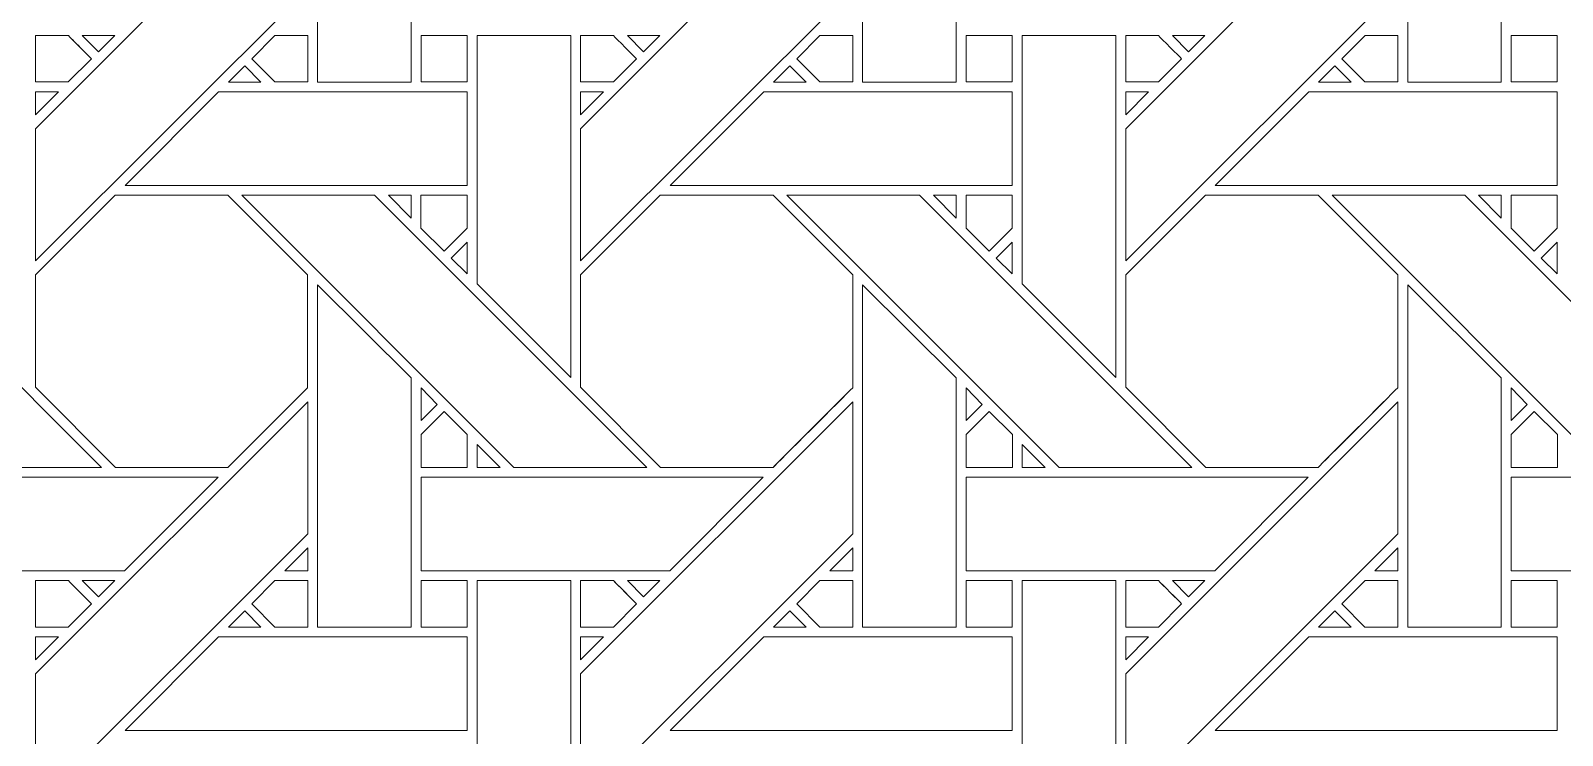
# Model space of a CAD drawing. Header units: inches. Extents: x 4.4 to 20.4, y 1.1 to 17.1.
# Drawn here: x 9.766 to 12.432, y 11.712 to 12.939 of the extents above; entities that cross this region are included whole.
import ezdxf

# ---------------------------------------------------------------- set-up
doc = ezdxf.new("R2010")
doc.units = ezdxf.units.IN
doc.header["$MEASUREMENT"] = 0
doc.layers.add('Design', color=7, linetype='Continuous', lineweight=0)

msp = doc.modelspace()

# ---------------------------------------------------------------- linework, layer by layer
at = {"layer": 'Design'}
for points, knots in [([(12.3829, 17.0948), (7.9646, 17.0948), (4.3829, 13.513), (4.3829, 9.0948), (4.3829, 4.6765), (7.9646, 1.0948), (12.3829, 1.0948), (16.8011, 1.0948), (20.3829, 4.6765), (20.3829, 9.0948), (20.3829, 13.513), (16.8011, 17.0948), (12.3829, 17.0948)], [0, 0, 0, 0, 1, 1, 1, 2, 2, 2, 3, 3, 3, 4, 4, 4, 4]), ([(12.3829, 16.2388), (8.4373, 16.2388), (5.2388, 13.0403), (5.2388, 9.0948), (5.2388, 5.1492), (8.4373, 1.9507), (12.3829, 1.9507), (16.3284, 1.9507), (19.5269, 5.1492), (19.5269, 9.0948), (19.5269, 13.0403), (16.3284, 16.2388), (12.3829, 16.2388)], [0, 0, 0, 0, 1, 1, 1, 2, 2, 2, 3, 3, 3, 4, 4, 4, 4]), ([(10.265, 12.8493), (10.265, 12.8493), (10.265, 13.4452), (10.265, 13.4452), (10.265, 13.4452), (10.4278, 13.283), (10.4278, 13.283), (10.4278, 13.283), (10.4278, 12.8493), (10.4278, 12.8493), (10.4278, 12.8493), (10.265, 12.8493), (10.265, 12.8493)], [0, 0, 0, 0, 1, 1, 1, 2, 2, 2, 3, 3, 3, 4, 4, 4, 4]), ([(11.2137, 12.8493), (11.2137, 12.8493), (11.2137, 13.4452), (11.2137, 13.4452), (11.2137, 13.4452), (11.3765, 13.283), (11.3765, 13.283), (11.3765, 13.283), (11.3765, 12.8493), (11.3765, 12.8493), (11.3765, 12.8493), (11.2137, 12.8493), (11.2137, 12.8493)], [0, 0, 0, 0, 1, 1, 1, 2, 2, 2, 3, 3, 3, 4, 4, 4, 4]), ([(12.1625, 12.8493), (12.1625, 12.8493), (12.1625, 13.4452), (12.1625, 13.4452), (12.1625, 13.4452), (12.3252, 13.283), (12.3252, 13.283), (12.3252, 13.283), (12.3252, 12.8493), (12.3252, 12.8493), (12.3252, 12.8493), (12.1625, 12.8493), (12.1625, 12.8493)], [0, 0, 0, 0, 1, 1, 1, 2, 2, 2, 3, 3, 3, 4, 4, 4, 4]), ([(10.2479, 13.0116), (10.2479, 13.0116), (9.7742, 12.5379), (9.7742, 12.5379), (9.7742, 12.5379), (9.7742, 12.768), (9.7742, 12.768), (9.7742, 12.768), (10.2479, 13.2416), (10.2479, 13.2416), (10.2479, 13.2416), (10.2479, 13.0116), (10.2479, 13.0116)], [0, 0, 0, 0, 1, 1, 1, 2, 2, 2, 3, 3, 3, 4, 4, 4, 4]), ([(11.1966, 13.0116), (11.1966, 13.0116), (10.7229, 12.5379), (10.7229, 12.5379), (10.7229, 12.5379), (10.7229, 12.768), (10.7229, 12.768), (10.7229, 12.768), (11.1966, 13.2416), (11.1966, 13.2416), (11.1966, 13.2416), (11.1966, 13.0116), (11.1966, 13.0116)], [0, 0, 0, 0, 1, 1, 1, 2, 2, 2, 3, 3, 3, 4, 4, 4, 4]), ([(12.1453, 13.0116), (12.1453, 13.0116), (11.6717, 12.5379), (11.6717, 12.5379), (11.6717, 12.5379), (11.6717, 12.768), (11.6717, 12.768), (11.6717, 12.768), (12.1453, 13.2416), (12.1453, 13.2416), (12.1453, 13.2416), (12.1453, 13.0116), (12.1453, 13.0116)], [0, 0, 0, 0, 1, 1, 1, 2, 2, 2, 3, 3, 3, 4, 4, 4, 4]), ([(9.8313, 12.9301), (9.8364, 12.925), (9.8672, 12.8942), (9.8716, 12.8898), (9.8716, 12.8898), (9.8312, 12.8494), (9.8312, 12.8494), (9.8312, 12.8494), (9.7742, 12.8494), (9.7742, 12.8494), (9.7742, 12.8494), (9.7742, 12.9301), (9.7742, 12.9301), (9.7742, 12.9301), (9.8313, 12.9301), (9.8313, 12.9301)], [0, 0, 0, 0, 1, 1, 1, 2, 2, 2, 3, 3, 3, 4, 4, 4, 5, 5, 5, 5]), ([(9.8557, 12.9056), (9.8557, 12.9056), (9.8716, 12.8898), (9.8716, 12.8898), (9.8716, 12.8898), (9.8312, 12.8494), (9.8312, 12.8494), (9.8312, 12.8494), (9.7742, 12.8494), (9.7742, 12.8494), (9.7742, 12.8494), (9.7742, 12.9301), (9.7742, 12.9301), (9.7742, 12.9301), (9.8313, 12.9301), (9.8313, 12.9301), (9.8366, 12.9248), (9.8465, 12.9149), (9.8557, 12.9056)], [0, 0, 0, 0, 1, 1, 1, 2, 2, 2, 3, 3, 3, 4, 4, 4, 5, 5, 5, 6, 6, 6, 6]), ([(9.8556, 12.9301), (9.8556, 12.9301), (9.9121, 12.9301), (9.9121, 12.9301), (9.9121, 12.9301), (9.8838, 12.9019), (9.8838, 12.9019), (9.8838, 12.9019), (9.8556, 12.9301), (9.8556, 12.9301)], [0, 0, 0, 0, 1, 1, 1, 2, 2, 2, 3, 3, 3, 3]), ([(10.2479, 12.9302), (10.2479, 12.9302), (10.2479, 12.8494), (10.2479, 12.8494), (10.2479, 12.8494), (10.1908, 12.8494), (10.1908, 12.8494), (10.1908, 12.8494), (10.1504, 12.8897), (10.1504, 12.8897), (10.1504, 12.8897), (10.1908, 12.9302), (10.1908, 12.9302), (10.1908, 12.9302), (10.2479, 12.9302), (10.2479, 12.9302)], [0, 0, 0, 0, 1, 1, 1, 2, 2, 2, 3, 3, 3, 4, 4, 4, 5, 5, 5, 5]), ([(10.2479, 12.9302), (10.2479, 12.9302), (10.2479, 12.8494), (10.2479, 12.8494), (10.2479, 12.8494), (10.1908, 12.8494), (10.1908, 12.8494), (10.1908, 12.8494), (10.1504, 12.8897), (10.1504, 12.8897), (10.1504, 12.8897), (10.1908, 12.9302), (10.1908, 12.9302), (10.1908, 12.9302), (10.2479, 12.9302), (10.2479, 12.9302)], [0, 0, 0, 0, 1, 1, 1, 2, 2, 2, 3, 3, 3, 4, 4, 4, 5, 5, 5, 5]), ([(10.4451, 12.8494), (10.4451, 12.8494), (10.4451, 12.9301), (10.4451, 12.9301), (10.4451, 12.9301), (10.5253, 12.9301), (10.5253, 12.9301), (10.5253, 12.9301), (10.5253, 12.8494), (10.5253, 12.8494), (10.5253, 12.8494), (10.4451, 12.8494), (10.4451, 12.8494)], [0, 0, 0, 0, 1, 1, 1, 2, 2, 2, 3, 3, 3, 4, 4, 4, 4]), ([(10.5253, 12.9301), (10.5253, 12.9301), (10.5253, 12.8494), (10.5253, 12.8494), (10.5253, 12.8494), (10.4451, 12.8494), (10.4451, 12.8494), (10.4451, 12.8494), (10.4451, 12.9301), (10.4451, 12.9301), (10.4451, 12.9301), (10.5253, 12.9301), (10.5253, 12.9301)], [0, 0, 0, 0, 1, 1, 1, 2, 2, 2, 3, 3, 3, 4, 4, 4, 4]), ([(10.5429, 12.4979), (10.5429, 12.4979), (10.5429, 12.9301), (10.5429, 12.9301), (10.5429, 12.9301), (10.7058, 12.9301), (10.7058, 12.9301), (10.7058, 12.9301), (10.7058, 12.335), (10.7058, 12.335), (10.7058, 12.335), (10.5429, 12.4979), (10.5429, 12.4979)], [0, 0, 0, 0, 1, 1, 1, 2, 2, 2, 3, 3, 3, 4, 4, 4, 4]), ([(10.78, 12.9301), (10.7851, 12.925), (10.8159, 12.8942), (10.8203, 12.8898), (10.8203, 12.8898), (10.7799, 12.8494), (10.7799, 12.8494), (10.7799, 12.8494), (10.7229, 12.8494), (10.7229, 12.8494), (10.7229, 12.8494), (10.7229, 12.9301), (10.7229, 12.9301), (10.7229, 12.9301), (10.78, 12.9301), (10.78, 12.9301)], [0, 0, 0, 0, 1, 1, 1, 2, 2, 2, 3, 3, 3, 4, 4, 4, 5, 5, 5, 5]), ([(10.8203, 12.8898), (10.8203, 12.8898), (10.7799, 12.8494), (10.7799, 12.8494), (10.7799, 12.8494), (10.7229, 12.8494), (10.7229, 12.8494), (10.7229, 12.8494), (10.7229, 12.9301), (10.7229, 12.9301), (10.7229, 12.9301), (10.78, 12.9301), (10.78, 12.9301), (10.7852, 12.9249), (10.816, 12.8941), (10.8203, 12.8898)], [0, 0, 0, 0, 1, 1, 1, 2, 2, 2, 3, 3, 3, 4, 4, 4, 5, 5, 5, 5]), ([(10.8044, 12.9301), (10.8044, 12.9301), (10.8608, 12.9301), (10.8608, 12.9301), (10.8608, 12.9301), (10.8326, 12.9019), (10.8326, 12.9019), (10.8326, 12.9019), (10.8044, 12.9301), (10.8044, 12.9301)], [0, 0, 0, 0, 1, 1, 1, 2, 2, 2, 3, 3, 3, 3]), ([(11.1395, 12.8494), (11.1395, 12.8494), (11.0991, 12.8897), (11.0991, 12.8897), (11.0991, 12.8897), (11.1396, 12.9302), (11.1396, 12.9302), (11.1396, 12.9302), (11.1966, 12.9302), (11.1966, 12.9302), (11.1966, 12.9302), (11.1966, 12.8494), (11.1966, 12.8494), (11.1966, 12.8494), (11.1395, 12.8494), (11.1395, 12.8494)], [0, 0, 0, 0, 1, 1, 1, 2, 2, 2, 3, 3, 3, 4, 4, 4, 5, 5, 5, 5]), ([(11.0991, 12.8897), (11.0991, 12.8897), (11.1396, 12.9302), (11.1396, 12.9302), (11.1396, 12.9302), (11.1966, 12.9302), (11.1966, 12.9302), (11.1966, 12.9302), (11.1966, 12.8494), (11.1966, 12.8494), (11.1966, 12.8494), (11.1395, 12.8494), (11.1395, 12.8494), (11.1395, 12.8494), (11.0991, 12.8897), (11.0991, 12.8897)], [0, 0, 0, 0, 1, 1, 1, 2, 2, 2, 3, 3, 3, 4, 4, 4, 5, 5, 5, 5]), ([(11.474, 12.8494), (11.474, 12.8494), (11.3938, 12.8494), (11.3938, 12.8494), (11.3938, 12.8494), (11.3938, 12.9301), (11.3938, 12.9301), (11.3938, 12.9301), (11.474, 12.9301), (11.474, 12.9301), (11.474, 12.9301), (11.474, 12.8494), (11.474, 12.8494)], [0, 0, 0, 0, 1, 1, 1, 2, 2, 2, 3, 3, 3, 4, 4, 4, 4]), ([(11.474, 12.9301), (11.474, 12.9301), (11.474, 12.8494), (11.474, 12.8494), (11.474, 12.8494), (11.3938, 12.8494), (11.3938, 12.8494), (11.3938, 12.8494), (11.3938, 12.9301), (11.3938, 12.9301), (11.3938, 12.9301), (11.474, 12.9301), (11.474, 12.9301)], [0, 0, 0, 0, 1, 1, 1, 2, 2, 2, 3, 3, 3, 4, 4, 4, 4]), ([(11.4916, 12.4979), (11.4916, 12.4979), (11.4916, 12.9301), (11.4916, 12.9301), (11.4916, 12.9301), (11.6545, 12.9301), (11.6545, 12.9301), (11.6545, 12.9301), (11.6545, 12.335), (11.6545, 12.335), (11.6545, 12.335), (11.4916, 12.4979), (11.4916, 12.4979)], [0, 0, 0, 0, 1, 1, 1, 2, 2, 2, 3, 3, 3, 4, 4, 4, 4]), ([(11.6717, 12.8494), (11.6717, 12.8494), (11.6717, 12.9301), (11.6717, 12.9301), (11.6717, 12.9301), (11.7287, 12.9301), (11.7287, 12.9301), (11.7339, 12.925), (11.7646, 12.8942), (11.7691, 12.8898), (11.7691, 12.8898), (11.7286, 12.8494), (11.7286, 12.8494), (11.7286, 12.8494), (11.6717, 12.8494), (11.6717, 12.8494)], [0, 0, 0, 0, 1, 1, 1, 2, 2, 2, 3, 3, 3, 4, 4, 4, 5, 5, 5, 5]), ([(11.6717, 12.8494), (11.6717, 12.8494), (11.6717, 12.9301), (11.6717, 12.9301), (11.6717, 12.9301), (11.7287, 12.9301), (11.7287, 12.9301), (11.7339, 12.9249), (11.7647, 12.8941), (11.7691, 12.8898), (11.7691, 12.8898), (11.7286, 12.8494), (11.7286, 12.8494), (11.7286, 12.8494), (11.6717, 12.8494), (11.6717, 12.8494)], [0, 0, 0, 0, 1, 1, 1, 2, 2, 2, 3, 3, 3, 4, 4, 4, 5, 5, 5, 5]), ([(11.7531, 12.9301), (11.7531, 12.9301), (11.8096, 12.9301), (11.8096, 12.9301), (11.8096, 12.9301), (11.7813, 12.9019), (11.7813, 12.9019), (11.7813, 12.9019), (11.7531, 12.9301), (11.7531, 12.9301)], [0, 0, 0, 0, 1, 1, 1, 2, 2, 2, 3, 3, 3, 3]), ([(12.0882, 12.8494), (12.0882, 12.8494), (12.0479, 12.8897), (12.0479, 12.8897), (12.0479, 12.8897), (12.0883, 12.9302), (12.0883, 12.9302), (12.0883, 12.9302), (12.1453, 12.9302), (12.1453, 12.9302), (12.1453, 12.9302), (12.1453, 12.8494), (12.1453, 12.8494), (12.1453, 12.8494), (12.0882, 12.8494), (12.0882, 12.8494)], [0, 0, 0, 0, 1, 1, 1, 2, 2, 2, 3, 3, 3, 4, 4, 4, 5, 5, 5, 5]), ([(12.1453, 12.9302), (12.1453, 12.9302), (12.1453, 12.8494), (12.1453, 12.8494), (12.1453, 12.8494), (12.0882, 12.8494), (12.0882, 12.8494), (12.0882, 12.8494), (12.0479, 12.8897), (12.0479, 12.8897), (12.0479, 12.8897), (12.0883, 12.9302), (12.0883, 12.9302), (12.0883, 12.9302), (12.1453, 12.9302), (12.1453, 12.9302)], [0, 0, 0, 0, 1, 1, 1, 2, 2, 2, 3, 3, 3, 4, 4, 4, 5, 5, 5, 5]), ([(12.3425, 12.9301), (12.3425, 12.9301), (12.4228, 12.9301), (12.4228, 12.9301), (12.4228, 12.9301), (12.4228, 12.8494), (12.4228, 12.8494), (12.4228, 12.8494), (12.3425, 12.8494), (12.3425, 12.8494), (12.3425, 12.8494), (12.3425, 12.9301), (12.3425, 12.9301)], [0, 0, 0, 0, 1, 1, 1, 2, 2, 2, 3, 3, 3, 4, 4, 4, 4]), ([(12.4228, 12.9301), (12.4228, 12.9301), (12.4228, 12.8494), (12.4228, 12.8494), (12.4228, 12.8494), (12.3425, 12.8494), (12.3425, 12.8494), (12.3425, 12.8494), (12.3425, 12.9301), (12.3425, 12.9301), (12.3425, 12.9301), (12.4228, 12.9301), (12.4228, 12.9301)], [0, 0, 0, 0, 1, 1, 1, 2, 2, 2, 3, 3, 3, 4, 4, 4, 4]), ([(10.1666, 12.8493), (10.1666, 12.8493), (10.11, 12.8493), (10.11, 12.8493), (10.11, 12.8493), (10.1383, 12.8776), (10.1383, 12.8776), (10.1383, 12.8776), (10.1666, 12.8493), (10.1666, 12.8493)], [0, 0, 0, 0, 1, 1, 1, 2, 2, 2, 3, 3, 3, 3]), ([(11.1153, 12.8493), (11.1153, 12.8493), (11.0588, 12.8493), (11.0588, 12.8493), (11.0588, 12.8493), (11.087, 12.8776), (11.087, 12.8776), (11.087, 12.8776), (11.1153, 12.8493), (11.1153, 12.8493)], [0, 0, 0, 0, 1, 1, 1, 2, 2, 2, 3, 3, 3, 3]), ([(12.064, 12.8493), (12.064, 12.8493), (12.0075, 12.8493), (12.0075, 12.8493), (12.0075, 12.8493), (12.0358, 12.8776), (12.0358, 12.8776), (12.0358, 12.8776), (12.064, 12.8493), (12.064, 12.8493)], [0, 0, 0, 0, 1, 1, 1, 2, 2, 2, 3, 3, 3, 3]), ([(9.8141, 12.8322), (9.8141, 12.8322), (9.7742, 12.7924), (9.7742, 12.7924), (9.7742, 12.7924), (9.7742, 12.8322), (9.7742, 12.8322), (9.7742, 12.8322), (9.8141, 12.8322), (9.8141, 12.8322)], [0, 0, 0, 0, 1, 1, 1, 2, 2, 2, 3, 3, 3, 3]), ([(10.5253, 12.8322), (10.5253, 12.8322), (10.5253, 12.6694), (10.5253, 12.6694), (10.5253, 12.6694), (9.9301, 12.6694), (9.9301, 12.6694), (9.9301, 12.6694), (10.0929, 12.8322), (10.0929, 12.8322), (10.0929, 12.8322), (10.5253, 12.8322), (10.5253, 12.8322)], [0, 0, 0, 0, 1, 1, 1, 2, 2, 2, 3, 3, 3, 4, 4, 4, 4]), ([(10.7628, 12.8322), (10.7628, 12.8322), (10.7229, 12.7924), (10.7229, 12.7924), (10.7229, 12.7924), (10.7229, 12.8322), (10.7229, 12.8322), (10.7229, 12.8322), (10.7628, 12.8322), (10.7628, 12.8322)], [0, 0, 0, 0, 1, 1, 1, 2, 2, 2, 3, 3, 3, 3]), ([(11.4741, 12.8322), (11.4741, 12.8322), (11.4741, 12.6694), (11.4741, 12.6694), (11.4741, 12.6694), (10.8788, 12.6694), (10.8788, 12.6694), (10.8788, 12.6694), (11.0416, 12.8322), (11.0416, 12.8322), (11.0416, 12.8322), (11.4741, 12.8322), (11.4741, 12.8322)], [0, 0, 0, 0, 1, 1, 1, 2, 2, 2, 3, 3, 3, 4, 4, 4, 4]), ([(11.7115, 12.8322), (11.7115, 12.8322), (11.6717, 12.7924), (11.6717, 12.7924), (11.6717, 12.7924), (11.6717, 12.8322), (11.6717, 12.8322), (11.6717, 12.8322), (11.7115, 12.8322), (11.7115, 12.8322)], [0, 0, 0, 0, 1, 1, 1, 2, 2, 2, 3, 3, 3, 3]), ([(12.4228, 12.8322), (12.4228, 12.8322), (12.4228, 12.6694), (12.4228, 12.6694), (12.4228, 12.6694), (11.8275, 12.6694), (11.8275, 12.6694), (11.8275, 12.6694), (11.9904, 12.8322), (11.9904, 12.8322), (11.9904, 12.8322), (12.4228, 12.8322), (12.4228, 12.8322)], [0, 0, 0, 0, 1, 1, 1, 2, 2, 2, 3, 3, 3, 4, 4, 4, 4]), ([(9.8892, 12.1786), (9.8892, 12.1786), (9.6582, 12.1786), (9.6582, 12.1786), (9.6582, 12.1786), (9.1846, 12.6522), (9.1846, 12.6522), (9.1846, 12.6522), (9.4156, 12.6522), (9.4156, 12.6522), (9.4156, 12.6522), (9.8892, 12.1786), (9.8892, 12.1786)], [0, 0, 0, 0, 1, 1, 1, 2, 2, 2, 3, 3, 3, 4, 4, 4, 4]), ([(9.9129, 12.6523), (9.9129, 12.6523), (10.1091, 12.6523), (10.1091, 12.6523), (10.1091, 12.6523), (10.2478, 12.5135), (10.2478, 12.5135), (10.2478, 12.5135), (10.2478, 12.3173), (10.2478, 12.3173), (10.23, 12.2994), (10.1181, 12.1876), (10.1091, 12.1786), (10.1091, 12.1786), (9.9134, 12.1786), (9.9134, 12.1786), (9.9134, 12.1786), (9.7742, 12.3179), (9.7742, 12.3179), (9.7742, 12.3179), (9.7742, 12.5135), (9.7742, 12.5135), (9.7742, 12.5135), (9.9129, 12.6523), (9.9129, 12.6523)], [0, 0, 0, 0, 1, 1, 1, 2, 2, 2, 3, 3, 3, 4, 4, 4, 5, 5, 5, 6, 6, 6, 7, 7, 7, 8, 8, 8, 8]), ([(10.1091, 12.6523), (10.1091, 12.6523), (10.2478, 12.5135), (10.2478, 12.5135), (10.2478, 12.5135), (10.2478, 12.3173), (10.2478, 12.3173), (10.2301, 12.2995), (10.1182, 12.1877), (10.1091, 12.1786), (10.1091, 12.1786), (9.9134, 12.1786), (9.9134, 12.1786), (9.9134, 12.1786), (9.7742, 12.3179), (9.7742, 12.3179), (9.7742, 12.3179), (9.7742, 12.5135), (9.7742, 12.5135), (9.7742, 12.5135), (9.9129, 12.6523), (9.9129, 12.6523), (9.9129, 12.6523), (10.1091, 12.6523), (10.1091, 12.6523)], [0, 0, 0, 0, 1, 1, 1, 2, 2, 2, 3, 3, 3, 4, 4, 4, 5, 5, 5, 6, 6, 6, 7, 7, 7, 8, 8, 8, 8]), ([(10.838, 12.1786), (10.838, 12.1786), (10.6069, 12.1786), (10.6069, 12.1786), (10.6069, 12.1786), (10.1334, 12.6522), (10.1334, 12.6522), (10.1334, 12.6522), (10.3643, 12.6522), (10.3643, 12.6522), (10.3643, 12.6522), (10.838, 12.1786), (10.838, 12.1786)], [0, 0, 0, 0, 1, 1, 1, 2, 2, 2, 3, 3, 3, 4, 4, 4, 4]), ([(10.3884, 12.6522), (10.3884, 12.6522), (10.4279, 12.6522), (10.4279, 12.6522), (10.4279, 12.6522), (10.4279, 12.6124), (10.4279, 12.6124), (10.4279, 12.6124), (10.3884, 12.6522), (10.3884, 12.6522)], [0, 0, 0, 0, 1, 1, 1, 2, 2, 2, 3, 3, 3, 3]), ([(10.5253, 12.6523), (10.5253, 12.6523), (10.5253, 12.5947), (10.5253, 12.5947), (10.5253, 12.5947), (10.4854, 12.5547), (10.4854, 12.5547), (10.4854, 12.5547), (10.445, 12.5951), (10.445, 12.5951), (10.445, 12.5951), (10.445, 12.6523), (10.445, 12.6523), (10.445, 12.6523), (10.5253, 12.6523), (10.5253, 12.6523)], [0, 0, 0, 0, 1, 1, 1, 2, 2, 2, 3, 3, 3, 4, 4, 4, 5, 5, 5, 5]), ([(10.5253, 12.5947), (10.5253, 12.5947), (10.4854, 12.5547), (10.4854, 12.5547), (10.4854, 12.5547), (10.445, 12.5951), (10.445, 12.5951), (10.445, 12.5951), (10.445, 12.6523), (10.445, 12.6523), (10.445, 12.6523), (10.5253, 12.6523), (10.5253, 12.6523), (10.5253, 12.6523), (10.5253, 12.5947), (10.5253, 12.5947)], [0, 0, 0, 0, 1, 1, 1, 2, 2, 2, 3, 3, 3, 4, 4, 4, 5, 5, 5, 5]), ([(10.8616, 12.6523), (10.8616, 12.6523), (11.0578, 12.6523), (11.0578, 12.6523), (11.0578, 12.6523), (11.1966, 12.5135), (11.1966, 12.5135), (11.1966, 12.5135), (11.1966, 12.3173), (11.1966, 12.3173), (11.1788, 12.2994), (11.0669, 12.1876), (11.0579, 12.1786), (11.0579, 12.1786), (10.8622, 12.1786), (10.8622, 12.1786), (10.8622, 12.1786), (10.7229, 12.3179), (10.7229, 12.3179), (10.7229, 12.3179), (10.7229, 12.5135), (10.7229, 12.5135), (10.7229, 12.5135), (10.8616, 12.6523), (10.8616, 12.6523)], [0, 0, 0, 0, 1, 1, 1, 2, 2, 2, 3, 3, 3, 4, 4, 4, 5, 5, 5, 6, 6, 6, 7, 7, 7, 8, 8, 8, 8]), ([(11.1966, 12.5135), (11.1966, 12.5135), (11.1966, 12.3173), (11.1966, 12.3173), (11.1784, 12.299), (11.0666, 12.1874), (11.0579, 12.1786), (11.0579, 12.1786), (10.8622, 12.1786), (10.8622, 12.1786), (10.8622, 12.1786), (10.7229, 12.3179), (10.7229, 12.3179), (10.7229, 12.3179), (10.7229, 12.5135), (10.7229, 12.5135), (10.7229, 12.5135), (10.8616, 12.6523), (10.8616, 12.6523), (10.8616, 12.6523), (11.0578, 12.6523), (11.0578, 12.6523), (11.0578, 12.6523), (11.1966, 12.5135), (11.1966, 12.5135)], [0, 0, 0, 0, 1, 1, 1, 2, 2, 2, 3, 3, 3, 4, 4, 4, 5, 5, 5, 6, 6, 6, 7, 7, 7, 8, 8, 8, 8]), ([(11.7867, 12.1786), (11.7867, 12.1786), (11.5557, 12.1786), (11.5557, 12.1786), (11.5557, 12.1786), (11.0821, 12.6522), (11.0821, 12.6522), (11.0821, 12.6522), (11.313, 12.6522), (11.313, 12.6522), (11.313, 12.6522), (11.7867, 12.1786), (11.7867, 12.1786)], [0, 0, 0, 0, 1, 1, 1, 2, 2, 2, 3, 3, 3, 4, 4, 4, 4]), ([(11.3372, 12.6522), (11.3372, 12.6522), (11.3766, 12.6522), (11.3766, 12.6522), (11.3766, 12.6522), (11.3766, 12.6124), (11.3766, 12.6124), (11.3766, 12.6124), (11.3372, 12.6522), (11.3372, 12.6522)], [0, 0, 0, 0, 1, 1, 1, 2, 2, 2, 3, 3, 3, 3]), ([(11.474, 12.6523), (11.474, 12.6523), (11.474, 12.5947), (11.474, 12.5947), (11.474, 12.5947), (11.4341, 12.5547), (11.4341, 12.5547), (11.4341, 12.5547), (11.3938, 12.5951), (11.3938, 12.5951), (11.3938, 12.5951), (11.3938, 12.6523), (11.3938, 12.6523), (11.3938, 12.6523), (11.474, 12.6523), (11.474, 12.6523)], [0, 0, 0, 0, 1, 1, 1, 2, 2, 2, 3, 3, 3, 4, 4, 4, 5, 5, 5, 5]), ([(11.474, 12.5947), (11.474, 12.5947), (11.4341, 12.5547), (11.4341, 12.5547), (11.4341, 12.5547), (11.3938, 12.5951), (11.3938, 12.5951), (11.3938, 12.5951), (11.3938, 12.6523), (11.3938, 12.6523), (11.3938, 12.6523), (11.474, 12.6523), (11.474, 12.6523), (11.474, 12.6523), (11.474, 12.5947), (11.474, 12.5947)], [0, 0, 0, 0, 1, 1, 1, 2, 2, 2, 3, 3, 3, 4, 4, 4, 5, 5, 5, 5]), ([(12.0066, 12.1786), (12.0066, 12.1786), (11.8109, 12.1786), (11.8109, 12.1786), (11.8109, 12.1786), (11.6717, 12.3179), (11.6717, 12.3179), (11.6717, 12.3179), (11.6717, 12.5135), (11.6717, 12.5135), (11.6717, 12.5135), (11.8104, 12.6523), (11.8104, 12.6523), (11.8104, 12.6523), (12.0066, 12.6523), (12.0066, 12.6523), (12.0066, 12.6523), (12.1453, 12.5135), (12.1453, 12.5135), (12.1453, 12.5135), (12.1453, 12.3173), (12.1453, 12.3173), (12.1275, 12.2994), (12.0156, 12.1876), (12.0066, 12.1786)], [0, 0, 0, 0, 1, 1, 1, 2, 2, 2, 3, 3, 3, 4, 4, 4, 5, 5, 5, 6, 6, 6, 7, 7, 7, 8, 8, 8, 8]), ([(12.1453, 12.5135), (12.1453, 12.5135), (12.1453, 12.3173), (12.1453, 12.3173), (12.1272, 12.2991), (12.0154, 12.1874), (12.0066, 12.1786), (12.0066, 12.1786), (11.8109, 12.1786), (11.8109, 12.1786), (11.8109, 12.1786), (11.6717, 12.3179), (11.6717, 12.3179), (11.6717, 12.3179), (11.6717, 12.5135), (11.6717, 12.5135), (11.6717, 12.5135), (11.8104, 12.6523), (11.8104, 12.6523), (11.8104, 12.6523), (12.0066, 12.6523), (12.0066, 12.6523), (12.0066, 12.6523), (12.1453, 12.5135), (12.1453, 12.5135)], [0, 0, 0, 0, 1, 1, 1, 2, 2, 2, 3, 3, 3, 4, 4, 4, 5, 5, 5, 6, 6, 6, 7, 7, 7, 8, 8, 8, 8]), ([(12.7354, 12.1786), (12.7354, 12.1786), (12.5044, 12.1786), (12.5044, 12.1786), (12.5044, 12.1786), (12.0308, 12.6522), (12.0308, 12.6522), (12.0308, 12.6522), (12.2618, 12.6522), (12.2618, 12.6522), (12.2618, 12.6522), (12.7354, 12.1786), (12.7354, 12.1786)], [0, 0, 0, 0, 1, 1, 1, 2, 2, 2, 3, 3, 3, 4, 4, 4, 4]), ([(12.2859, 12.6522), (12.2859, 12.6522), (12.3253, 12.6522), (12.3253, 12.6522), (12.3253, 12.6522), (12.3253, 12.6124), (12.3253, 12.6124), (12.3253, 12.6124), (12.2859, 12.6522), (12.2859, 12.6522)], [0, 0, 0, 0, 1, 1, 1, 2, 2, 2, 3, 3, 3, 3]), ([(12.4228, 12.6523), (12.4228, 12.6523), (12.4228, 12.5947), (12.4228, 12.5947), (12.4228, 12.5947), (12.3828, 12.5547), (12.3828, 12.5547), (12.3828, 12.5547), (12.3425, 12.5951), (12.3425, 12.5951), (12.3425, 12.5951), (12.3425, 12.6523), (12.3425, 12.6523), (12.3425, 12.6523), (12.4228, 12.6523), (12.4228, 12.6523)], [0, 0, 0, 0, 1, 1, 1, 2, 2, 2, 3, 3, 3, 4, 4, 4, 5, 5, 5, 5]), ([(12.4228, 12.5947), (12.4228, 12.5947), (12.3828, 12.5547), (12.3828, 12.5547), (12.3828, 12.5547), (12.3425, 12.5951), (12.3425, 12.5951), (12.3425, 12.5951), (12.3425, 12.6523), (12.3425, 12.6523), (12.3425, 12.6523), (12.4228, 12.6523), (12.4228, 12.6523), (12.4228, 12.6523), (12.4228, 12.5947), (12.4228, 12.5947)], [0, 0, 0, 0, 1, 1, 1, 2, 2, 2, 3, 3, 3, 4, 4, 4, 5, 5, 5, 5]), ([(10.5253, 12.5704), (10.5253, 12.5704), (10.5253, 12.5152), (10.5253, 12.5152), (10.5253, 12.5152), (10.4976, 12.5426), (10.4976, 12.5426), (10.4976, 12.5426), (10.5253, 12.5704), (10.5253, 12.5704)], [0, 0, 0, 0, 1, 1, 1, 2, 2, 2, 3, 3, 3, 3]), ([(11.4741, 12.5704), (11.4741, 12.5704), (11.4741, 12.5152), (11.4741, 12.5152), (11.4741, 12.5152), (11.4463, 12.5426), (11.4463, 12.5426), (11.4463, 12.5426), (11.4741, 12.5704), (11.4741, 12.5704)], [0, 0, 0, 0, 1, 1, 1, 2, 2, 2, 3, 3, 3, 3]), ([(12.4228, 12.5704), (12.4228, 12.5704), (12.4228, 12.5152), (12.4228, 12.5152), (12.4228, 12.5152), (12.395, 12.5426), (12.395, 12.5426), (12.395, 12.5426), (12.4228, 12.5704), (12.4228, 12.5704)], [0, 0, 0, 0, 1, 1, 1, 2, 2, 2, 3, 3, 3, 3]), ([(10.265, 11.9006), (10.265, 11.9006), (10.265, 12.4964), (10.265, 12.4964), (10.265, 12.4964), (10.4278, 12.3343), (10.4278, 12.3343), (10.4278, 12.3343), (10.4278, 11.9006), (10.4278, 11.9006), (10.4278, 11.9006), (10.265, 11.9006), (10.265, 11.9006)], [0, 0, 0, 0, 1, 1, 1, 2, 2, 2, 3, 3, 3, 4, 4, 4, 4]), ([(11.2137, 11.9006), (11.2137, 11.9006), (11.2137, 12.4964), (11.2137, 12.4964), (11.2137, 12.4964), (11.3765, 12.3343), (11.3765, 12.3343), (11.3765, 12.3343), (11.3765, 11.9006), (11.3765, 11.9006), (11.3765, 11.9006), (11.2137, 11.9006), (11.2137, 11.9006)], [0, 0, 0, 0, 1, 1, 1, 2, 2, 2, 3, 3, 3, 4, 4, 4, 4]), ([(12.1625, 11.9006), (12.1625, 11.9006), (12.1625, 12.4964), (12.1625, 12.4964), (12.1625, 12.4964), (12.3252, 12.3343), (12.3252, 12.3343), (12.3252, 12.3343), (12.3252, 11.9006), (12.3252, 11.9006), (12.3252, 11.9006), (12.1625, 11.9006), (12.1625, 11.9006)], [0, 0, 0, 0, 1, 1, 1, 2, 2, 2, 3, 3, 3, 4, 4, 4, 4]), ([(10.2479, 12.0628), (10.2479, 12.0628), (9.7742, 11.5892), (9.7742, 11.5892), (9.7742, 11.5892), (9.7742, 11.8193), (9.7742, 11.8193), (9.7742, 11.8193), (10.2479, 12.2929), (10.2479, 12.2929), (10.2479, 12.2929), (10.2479, 12.0628), (10.2479, 12.0628)], [0, 0, 0, 0, 1, 1, 1, 2, 2, 2, 3, 3, 3, 4, 4, 4, 4]), ([(10.4451, 12.26), (10.4451, 12.26), (10.4451, 12.3168), (10.4451, 12.3168), (10.4451, 12.3168), (10.4733, 12.2882), (10.4733, 12.2882), (10.4733, 12.2882), (10.4451, 12.26), (10.4451, 12.26)], [0, 0, 0, 0, 1, 1, 1, 2, 2, 2, 3, 3, 3, 3]), ([(11.1966, 12.0628), (11.1966, 12.0628), (10.7229, 11.5892), (10.7229, 11.5892), (10.7229, 11.5892), (10.7229, 11.8193), (10.7229, 11.8193), (10.7229, 11.8193), (11.1966, 12.2929), (11.1966, 12.2929), (11.1966, 12.2929), (11.1966, 12.0628), (11.1966, 12.0628)], [0, 0, 0, 0, 1, 1, 1, 2, 2, 2, 3, 3, 3, 4, 4, 4, 4]), ([(11.3938, 12.26), (11.3938, 12.26), (11.3938, 12.3168), (11.3938, 12.3168), (11.3938, 12.3168), (11.422, 12.2882), (11.422, 12.2882), (11.422, 12.2882), (11.3938, 12.26), (11.3938, 12.26)], [0, 0, 0, 0, 1, 1, 1, 2, 2, 2, 3, 3, 3, 3]), ([(12.1453, 12.0628), (12.1453, 12.0628), (11.6717, 11.5892), (11.6717, 11.5892), (11.6717, 11.5892), (11.6717, 11.8193), (11.6717, 11.8193), (11.6717, 11.8193), (12.1453, 12.2929), (12.1453, 12.2929), (12.1453, 12.2929), (12.1453, 12.0628), (12.1453, 12.0628)], [0, 0, 0, 0, 1, 1, 1, 2, 2, 2, 3, 3, 3, 4, 4, 4, 4]), ([(12.3425, 12.26), (12.3425, 12.26), (12.3425, 12.3168), (12.3425, 12.3168), (12.3425, 12.3168), (12.3707, 12.2882), (12.3707, 12.2882), (12.3707, 12.2882), (12.3425, 12.26), (12.3425, 12.26)], [0, 0, 0, 0, 1, 1, 1, 2, 2, 2, 3, 3, 3, 3]), ([(10.4451, 12.1784), (10.4451, 12.1784), (10.4451, 12.2357), (10.4451, 12.2357), (10.4451, 12.2357), (10.4854, 12.276), (10.4854, 12.276), (10.4854, 12.276), (10.5257, 12.2357), (10.5257, 12.2357), (10.5257, 12.2357), (10.5257, 12.1784), (10.5257, 12.1784), (10.5257, 12.1784), (10.4451, 12.1784), (10.4451, 12.1784)], [0, 0, 0, 0, 1, 1, 1, 2, 2, 2, 3, 3, 3, 4, 4, 4, 5, 5, 5, 5]), ([(10.4854, 12.276), (10.4854, 12.276), (10.5257, 12.2357), (10.5257, 12.2357), (10.5257, 12.2357), (10.5257, 12.1784), (10.5257, 12.1784), (10.5257, 12.1784), (10.4451, 12.1784), (10.4451, 12.1784), (10.4451, 12.1784), (10.4451, 12.2357), (10.4451, 12.2357), (10.4451, 12.2357), (10.4854, 12.276), (10.4854, 12.276)], [0, 0, 0, 0, 1, 1, 1, 2, 2, 2, 3, 3, 3, 4, 4, 4, 5, 5, 5, 5]), ([(11.3938, 12.1784), (11.3938, 12.1784), (11.3938, 12.2357), (11.3938, 12.2357), (11.3938, 12.2357), (11.4341, 12.276), (11.4341, 12.276), (11.4341, 12.276), (11.4745, 12.2357), (11.4745, 12.2357), (11.4745, 12.2357), (11.4745, 12.1784), (11.4745, 12.1784), (11.4745, 12.1784), (11.3938, 12.1784), (11.3938, 12.1784)], [0, 0, 0, 0, 1, 1, 1, 2, 2, 2, 3, 3, 3, 4, 4, 4, 5, 5, 5, 5]), ([(11.4341, 12.276), (11.4341, 12.276), (11.4745, 12.2357), (11.4745, 12.2357), (11.4745, 12.2357), (11.4745, 12.1784), (11.4745, 12.1784), (11.4745, 12.1784), (11.3938, 12.1784), (11.3938, 12.1784), (11.3938, 12.1784), (11.3938, 12.2357), (11.3938, 12.2357), (11.3938, 12.2357), (11.4341, 12.276), (11.4341, 12.276)], [0, 0, 0, 0, 1, 1, 1, 2, 2, 2, 3, 3, 3, 4, 4, 4, 5, 5, 5, 5]), ([(12.3425, 12.1784), (12.3425, 12.1784), (12.3425, 12.2357), (12.3425, 12.2357), (12.3425, 12.2357), (12.3829, 12.276), (12.3829, 12.276), (12.3829, 12.276), (12.4232, 12.2357), (12.4232, 12.2357), (12.4232, 12.2357), (12.4232, 12.1784), (12.4232, 12.1784), (12.4232, 12.1784), (12.3425, 12.1784), (12.3425, 12.1784)], [0, 0, 0, 0, 1, 1, 1, 2, 2, 2, 3, 3, 3, 4, 4, 4, 5, 5, 5, 5]), ([(12.3829, 12.276), (12.3829, 12.276), (12.4232, 12.2357), (12.4232, 12.2357), (12.4232, 12.2357), (12.4232, 12.1784), (12.4232, 12.1784), (12.4232, 12.1784), (12.3425, 12.1784), (12.3425, 12.1784), (12.3425, 12.1784), (12.3425, 12.2357), (12.3425, 12.2357), (12.3425, 12.2357), (12.3829, 12.276), (12.3829, 12.276)], [0, 0, 0, 0, 1, 1, 1, 2, 2, 2, 3, 3, 3, 4, 4, 4, 5, 5, 5, 5]), ([(10.543, 12.1786), (10.543, 12.1786), (10.543, 12.2184), (10.543, 12.2184), (10.543, 12.2184), (10.5827, 12.1786), (10.5827, 12.1786), (10.5827, 12.1786), (10.543, 12.1786), (10.543, 12.1786)], [0, 0, 0, 0, 1, 1, 1, 2, 2, 2, 3, 3, 3, 3]), ([(11.4917, 12.1786), (11.4917, 12.1786), (11.4917, 12.2184), (11.4917, 12.2184), (11.4917, 12.2184), (11.5314, 12.1786), (11.5314, 12.1786), (11.5314, 12.1786), (11.4917, 12.1786), (11.4917, 12.1786)], [0, 0, 0, 0, 1, 1, 1, 2, 2, 2, 3, 3, 3, 3]), ([(10.0921, 12.1613), (10.0921, 12.1613), (9.9293, 11.9986), (9.9293, 11.9986), (9.9293, 11.9986), (9.4964, 11.9986), (9.4964, 11.9986), (9.4964, 11.9986), (9.4964, 12.1613), (9.4964, 12.1613), (9.4964, 12.1613), (10.0921, 12.1613), (10.0921, 12.1613)], [0, 0, 0, 0, 1, 1, 1, 2, 2, 2, 3, 3, 3, 4, 4, 4, 4]), ([(11.0408, 12.1613), (11.0408, 12.1613), (10.8781, 11.9986), (10.8781, 11.9986), (10.8781, 11.9986), (10.4451, 11.9986), (10.4451, 11.9986), (10.4451, 11.9986), (10.4451, 12.1613), (10.4451, 12.1613), (10.4451, 12.1613), (11.0408, 12.1613), (11.0408, 12.1613)], [0, 0, 0, 0, 1, 1, 1, 2, 2, 2, 3, 3, 3, 4, 4, 4, 4]), ([(11.8268, 11.9986), (11.8268, 11.9986), (11.3938, 11.9986), (11.3938, 11.9986), (11.3938, 11.9986), (11.3938, 12.1613), (11.3938, 12.1613), (11.3938, 12.1613), (11.9895, 12.1613), (11.9895, 12.1613), (11.9895, 12.1613), (11.8268, 11.9986), (11.8268, 11.9986)], [0, 0, 0, 0, 1, 1, 1, 2, 2, 2, 3, 3, 3, 4, 4, 4, 4]), ([(12.7755, 11.9986), (12.7755, 11.9986), (12.3425, 11.9986), (12.3425, 11.9986), (12.3425, 11.9986), (12.3425, 12.1613), (12.3425, 12.1613), (12.3425, 12.1613), (12.9382, 12.1613), (12.9382, 12.1613), (12.9382, 12.1613), (12.7755, 11.9986), (12.7755, 11.9986)], [0, 0, 0, 0, 1, 1, 1, 2, 2, 2, 3, 3, 3, 4, 4, 4, 4]), ([(10.2081, 11.9987), (10.2081, 11.9987), (10.2479, 12.0384), (10.2479, 12.0384), (10.2479, 12.0384), (10.2479, 11.9987), (10.2479, 11.9987), (10.2479, 11.9987), (10.2081, 11.9987), (10.2081, 11.9987)], [0, 0, 0, 0, 1, 1, 1, 2, 2, 2, 3, 3, 3, 3]), ([(11.1966, 11.9987), (11.1966, 11.9987), (11.1568, 11.9987), (11.1568, 11.9987), (11.1568, 11.9987), (11.1966, 12.0384), (11.1966, 12.0384), (11.1966, 12.0384), (11.1966, 11.9987), (11.1966, 11.9987)], [0, 0, 0, 0, 1, 1, 1, 2, 2, 2, 3, 3, 3, 3]), ([(12.1056, 11.9987), (12.1056, 11.9987), (12.1453, 12.0384), (12.1453, 12.0384), (12.1453, 12.0384), (12.1453, 11.9987), (12.1453, 11.9987), (12.1453, 11.9987), (12.1056, 11.9987), (12.1056, 11.9987)], [0, 0, 0, 0, 1, 1, 1, 2, 2, 2, 3, 3, 3, 3]), ([(9.8313, 11.9814), (9.8364, 11.9763), (9.8672, 11.9455), (9.8716, 11.9411), (9.8716, 11.9411), (9.8312, 11.9006), (9.8312, 11.9006), (9.8312, 11.9006), (9.7742, 11.9006), (9.7742, 11.9006), (9.7742, 11.9006), (9.7742, 11.9814), (9.7742, 11.9814), (9.7742, 11.9814), (9.8313, 11.9814), (9.8313, 11.9814)], [0, 0, 0, 0, 1, 1, 1, 2, 2, 2, 3, 3, 3, 4, 4, 4, 5, 5, 5, 5]), ([(9.8558, 11.9569), (9.8558, 11.9569), (9.8716, 11.9411), (9.8716, 11.9411), (9.8716, 11.9411), (9.8312, 11.9006), (9.8312, 11.9006), (9.8312, 11.9006), (9.7742, 11.9006), (9.7742, 11.9006), (9.7742, 11.9006), (9.7742, 11.9814), (9.7742, 11.9814), (9.7742, 11.9814), (9.8313, 11.9814), (9.8313, 11.9814), (9.8366, 11.9761), (9.8465, 11.9662), (9.8558, 11.9569)], [0, 0, 0, 0, 1, 1, 1, 2, 2, 2, 3, 3, 3, 4, 4, 4, 5, 5, 5, 6, 6, 6, 6]), ([(9.8556, 11.9814), (9.8556, 11.9814), (9.9121, 11.9814), (9.9121, 11.9814), (9.9121, 11.9814), (9.8838, 11.9532), (9.8838, 11.9532), (9.8838, 11.9532), (9.8556, 11.9814), (9.8556, 11.9814)], [0, 0, 0, 0, 1, 1, 1, 2, 2, 2, 3, 3, 3, 3]), ([(10.2479, 11.9814), (10.2479, 11.9814), (10.2479, 11.9006), (10.2479, 11.9006), (10.2479, 11.9006), (10.1907, 11.9006), (10.1907, 11.9006), (10.1907, 11.9006), (10.1504, 11.941), (10.1504, 11.941), (10.1504, 11.941), (10.1908, 11.9814), (10.1908, 11.9814), (10.1908, 11.9814), (10.2479, 11.9814), (10.2479, 11.9814)], [0, 0, 0, 0, 1, 1, 1, 2, 2, 2, 3, 3, 3, 4, 4, 4, 5, 5, 5, 5]), ([(10.2479, 11.9814), (10.2479, 11.9814), (10.2479, 11.9006), (10.2479, 11.9006), (10.2479, 11.9006), (10.1907, 11.9006), (10.1907, 11.9006), (10.1907, 11.9006), (10.1504, 11.941), (10.1504, 11.941), (10.1504, 11.941), (10.1908, 11.9814), (10.1908, 11.9814), (10.1908, 11.9814), (10.2479, 11.9814), (10.2479, 11.9814)], [0, 0, 0, 0, 1, 1, 1, 2, 2, 2, 3, 3, 3, 4, 4, 4, 5, 5, 5, 5]), ([(10.4451, 11.9006), (10.4451, 11.9006), (10.4451, 11.9814), (10.4451, 11.9814), (10.4451, 11.9814), (10.5253, 11.9814), (10.5253, 11.9814), (10.5253, 11.9814), (10.5253, 11.9006), (10.5253, 11.9006), (10.5253, 11.9006), (10.4451, 11.9006), (10.4451, 11.9006)], [0, 0, 0, 0, 1, 1, 1, 2, 2, 2, 3, 3, 3, 4, 4, 4, 4]), ([(10.5253, 11.9814), (10.5253, 11.9814), (10.5253, 11.9006), (10.5253, 11.9006), (10.5253, 11.9006), (10.4451, 11.9006), (10.4451, 11.9006), (10.4451, 11.9006), (10.4451, 11.9814), (10.4451, 11.9814), (10.4451, 11.9814), (10.5253, 11.9814), (10.5253, 11.9814)], [0, 0, 0, 0, 1, 1, 1, 2, 2, 2, 3, 3, 3, 4, 4, 4, 4]), ([(10.5429, 11.5492), (10.5429, 11.5492), (10.5429, 11.9814), (10.5429, 11.9814), (10.5429, 11.9814), (10.7058, 11.9814), (10.7058, 11.9814), (10.7058, 11.9814), (10.7058, 11.3863), (10.7058, 11.3863), (10.7058, 11.3863), (10.5429, 11.5492), (10.5429, 11.5492)], [0, 0, 0, 0, 1, 1, 1, 2, 2, 2, 3, 3, 3, 4, 4, 4, 4]), ([(10.78, 11.9814), (10.7851, 11.9763), (10.8159, 11.9455), (10.8203, 11.9411), (10.8203, 11.9411), (10.7799, 11.9006), (10.7799, 11.9006), (10.7799, 11.9006), (10.7229, 11.9006), (10.7229, 11.9006), (10.7229, 11.9006), (10.7229, 11.9814), (10.7229, 11.9814), (10.7229, 11.9814), (10.78, 11.9814), (10.78, 11.9814)], [0, 0, 0, 0, 1, 1, 1, 2, 2, 2, 3, 3, 3, 4, 4, 4, 5, 5, 5, 5]), ([(10.805, 11.9564), (10.805, 11.9564), (10.8203, 11.9411), (10.8203, 11.9411), (10.8203, 11.9411), (10.7799, 11.9006), (10.7799, 11.9006), (10.7799, 11.9006), (10.7229, 11.9006), (10.7229, 11.9006), (10.7229, 11.9006), (10.7229, 11.9814), (10.7229, 11.9814), (10.7229, 11.9814), (10.78, 11.9814), (10.78, 11.9814), (10.7854, 11.976), (10.7956, 11.9658), (10.805, 11.9564)], [0, 0, 0, 0, 1, 1, 1, 2, 2, 2, 3, 3, 3, 4, 4, 4, 5, 5, 5, 6, 6, 6, 6]), ([(10.8044, 11.9814), (10.8044, 11.9814), (10.8608, 11.9814), (10.8608, 11.9814), (10.8608, 11.9814), (10.8325, 11.9532), (10.8325, 11.9532), (10.8325, 11.9532), (10.8044, 11.9814), (10.8044, 11.9814)], [0, 0, 0, 0, 1, 1, 1, 2, 2, 2, 3, 3, 3, 3]), ([(11.1395, 11.9006), (11.1395, 11.9006), (11.0991, 11.941), (11.0991, 11.941), (11.0991, 11.941), (11.1396, 11.9814), (11.1396, 11.9814), (11.1396, 11.9814), (11.1966, 11.9814), (11.1966, 11.9814), (11.1966, 11.9814), (11.1966, 11.9006), (11.1966, 11.9006), (11.1966, 11.9006), (11.1395, 11.9006), (11.1395, 11.9006)], [0, 0, 0, 0, 1, 1, 1, 2, 2, 2, 3, 3, 3, 4, 4, 4, 5, 5, 5, 5]), ([(11.0991, 11.941), (11.0991, 11.941), (11.1396, 11.9814), (11.1396, 11.9814), (11.1396, 11.9814), (11.1966, 11.9814), (11.1966, 11.9814), (11.1966, 11.9814), (11.1966, 11.9006), (11.1966, 11.9006), (11.1966, 11.9006), (11.1395, 11.9006), (11.1395, 11.9006), (11.1395, 11.9006), (11.0991, 11.941), (11.0991, 11.941)], [0, 0, 0, 0, 1, 1, 1, 2, 2, 2, 3, 3, 3, 4, 4, 4, 5, 5, 5, 5]), ([(11.474, 11.9006), (11.474, 11.9006), (11.3938, 11.9006), (11.3938, 11.9006), (11.3938, 11.9006), (11.3938, 11.9814), (11.3938, 11.9814), (11.3938, 11.9814), (11.474, 11.9814), (11.474, 11.9814), (11.474, 11.9814), (11.474, 11.9006), (11.474, 11.9006)], [0, 0, 0, 0, 1, 1, 1, 2, 2, 2, 3, 3, 3, 4, 4, 4, 4]), ([(11.3938, 11.9814), (11.3938, 11.9814), (11.474, 11.9814), (11.474, 11.9814), (11.474, 11.9814), (11.474, 11.9006), (11.474, 11.9006), (11.474, 11.9006), (11.3938, 11.9006), (11.3938, 11.9006), (11.3938, 11.9006), (11.3938, 11.9814), (11.3938, 11.9814)], [0, 0, 0, 0, 1, 1, 1, 2, 2, 2, 3, 3, 3, 4, 4, 4, 4]), ([(11.4916, 11.5492), (11.4916, 11.5492), (11.4916, 11.9814), (11.4916, 11.9814), (11.4916, 11.9814), (11.6545, 11.9814), (11.6545, 11.9814), (11.6545, 11.9814), (11.6545, 11.3863), (11.6545, 11.3863), (11.6545, 11.3863), (11.4916, 11.5492), (11.4916, 11.5492)], [0, 0, 0, 0, 1, 1, 1, 2, 2, 2, 3, 3, 3, 4, 4, 4, 4]), ([(11.6717, 11.9006), (11.6717, 11.9006), (11.6717, 11.9814), (11.6717, 11.9814), (11.6717, 11.9814), (11.7287, 11.9814), (11.7287, 11.9814), (11.7339, 11.9763), (11.7646, 11.9455), (11.7691, 11.9411), (11.7691, 11.9411), (11.7286, 11.9006), (11.7286, 11.9006), (11.7286, 11.9006), (11.6717, 11.9006), (11.6717, 11.9006)], [0, 0, 0, 0, 1, 1, 1, 2, 2, 2, 3, 3, 3, 4, 4, 4, 5, 5, 5, 5]), ([(11.7691, 11.9411), (11.7691, 11.9411), (11.7286, 11.9006), (11.7286, 11.9006), (11.7286, 11.9006), (11.6717, 11.9006), (11.6717, 11.9006), (11.6717, 11.9006), (11.6717, 11.9814), (11.6717, 11.9814), (11.6717, 11.9814), (11.7287, 11.9814), (11.7287, 11.9814), (11.734, 11.9762), (11.7648, 11.9453), (11.7691, 11.9411)], [0, 0, 0, 0, 1, 1, 1, 2, 2, 2, 3, 3, 3, 4, 4, 4, 5, 5, 5, 5]), ([(11.7531, 11.9814), (11.7531, 11.9814), (11.8096, 11.9814), (11.8096, 11.9814), (11.8096, 11.9814), (11.7813, 11.9532), (11.7813, 11.9532), (11.7813, 11.9532), (11.7531, 11.9814), (11.7531, 11.9814)], [0, 0, 0, 0, 1, 1, 1, 2, 2, 2, 3, 3, 3, 3]), ([(12.0882, 11.9006), (12.0882, 11.9006), (12.0479, 11.941), (12.0479, 11.941), (12.0479, 11.941), (12.0883, 11.9814), (12.0883, 11.9814), (12.0883, 11.9814), (12.1453, 11.9814), (12.1453, 11.9814), (12.1453, 11.9814), (12.1453, 11.9006), (12.1453, 11.9006), (12.1453, 11.9006), (12.0882, 11.9006), (12.0882, 11.9006)], [0, 0, 0, 0, 1, 1, 1, 2, 2, 2, 3, 3, 3, 4, 4, 4, 5, 5, 5, 5]), ([(12.1453, 11.9814), (12.1453, 11.9814), (12.1453, 11.9006), (12.1453, 11.9006), (12.1453, 11.9006), (12.0882, 11.9006), (12.0882, 11.9006), (12.0882, 11.9006), (12.0479, 11.941), (12.0479, 11.941), (12.0479, 11.941), (12.0883, 11.9814), (12.0883, 11.9814), (12.0883, 11.9814), (12.1453, 11.9814), (12.1453, 11.9814)], [0, 0, 0, 0, 1, 1, 1, 2, 2, 2, 3, 3, 3, 4, 4, 4, 5, 5, 5, 5]), ([(12.3425, 11.9814), (12.3425, 11.9814), (12.4228, 11.9814), (12.4228, 11.9814), (12.4228, 11.9814), (12.4228, 11.9006), (12.4228, 11.9006), (12.4228, 11.9006), (12.3425, 11.9006), (12.3425, 11.9006), (12.3425, 11.9006), (12.3425, 11.9814), (12.3425, 11.9814)], [0, 0, 0, 0, 1, 1, 1, 2, 2, 2, 3, 3, 3, 4, 4, 4, 4]), ([(12.3425, 11.9006), (12.3425, 11.9006), (12.3425, 11.9814), (12.3425, 11.9814), (12.3425, 11.9814), (12.4228, 11.9814), (12.4228, 11.9814), (12.4228, 11.9814), (12.4228, 11.9006), (12.4228, 11.9006), (12.4228, 11.9006), (12.3425, 11.9006), (12.3425, 11.9006)], [0, 0, 0, 0, 1, 1, 1, 2, 2, 2, 3, 3, 3, 4, 4, 4, 4]), ([(10.1666, 11.9006), (10.1666, 11.9006), (10.11, 11.9006), (10.11, 11.9006), (10.11, 11.9006), (10.1383, 11.9289), (10.1383, 11.9289), (10.1383, 11.9289), (10.1666, 11.9006), (10.1666, 11.9006)], [0, 0, 0, 0, 1, 1, 1, 2, 2, 2, 3, 3, 3, 3]), ([(11.1153, 11.9006), (11.1153, 11.9006), (11.0588, 11.9006), (11.0588, 11.9006), (11.0588, 11.9006), (11.087, 11.9289), (11.087, 11.9289), (11.087, 11.9289), (11.1153, 11.9006), (11.1153, 11.9006)], [0, 0, 0, 0, 1, 1, 1, 2, 2, 2, 3, 3, 3, 3]), ([(12.064, 11.9006), (12.064, 11.9006), (12.0075, 11.9006), (12.0075, 11.9006), (12.0075, 11.9006), (12.0358, 11.9289), (12.0358, 11.9289), (12.0358, 11.9289), (12.064, 11.9006), (12.064, 11.9006)], [0, 0, 0, 0, 1, 1, 1, 2, 2, 2, 3, 3, 3, 3]), ([(9.814, 11.8835), (9.814, 11.8835), (9.7742, 11.8436), (9.7742, 11.8436), (9.7742, 11.8436), (9.7742, 11.8835), (9.7742, 11.8835), (9.7742, 11.8835), (9.814, 11.8835), (9.814, 11.8835)], [0, 0, 0, 0, 1, 1, 1, 2, 2, 2, 3, 3, 3, 3]), ([(10.5253, 11.8835), (10.5253, 11.8835), (10.5253, 11.7206), (10.5253, 11.7206), (10.5253, 11.7206), (9.9301, 11.7206), (9.9301, 11.7206), (9.9301, 11.7206), (10.0929, 11.8835), (10.0929, 11.8835), (10.0929, 11.8835), (10.5253, 11.8835), (10.5253, 11.8835)], [0, 0, 0, 0, 1, 1, 1, 2, 2, 2, 3, 3, 3, 4, 4, 4, 4]), ([(10.7628, 11.8835), (10.7628, 11.8835), (10.7229, 11.8436), (10.7229, 11.8436), (10.7229, 11.8436), (10.7229, 11.8835), (10.7229, 11.8835), (10.7229, 11.8835), (10.7628, 11.8835), (10.7628, 11.8835)], [0, 0, 0, 0, 1, 1, 1, 2, 2, 2, 3, 3, 3, 3]), ([(11.4741, 11.8835), (11.4741, 11.8835), (11.4741, 11.7206), (11.4741, 11.7206), (11.4741, 11.7206), (10.8788, 11.7206), (10.8788, 11.7206), (10.8788, 11.7206), (11.0416, 11.8835), (11.0416, 11.8835), (11.0416, 11.8835), (11.4741, 11.8835), (11.4741, 11.8835)], [0, 0, 0, 0, 1, 1, 1, 2, 2, 2, 3, 3, 3, 4, 4, 4, 4]), ([(11.7115, 11.8835), (11.7115, 11.8835), (11.6717, 11.8436), (11.6717, 11.8436), (11.6717, 11.8436), (11.6717, 11.8835), (11.6717, 11.8835), (11.6717, 11.8835), (11.7115, 11.8835), (11.7115, 11.8835)], [0, 0, 0, 0, 1, 1, 1, 2, 2, 2, 3, 3, 3, 3]), ([(12.4228, 11.8835), (12.4228, 11.8835), (12.4228, 11.7206), (12.4228, 11.7206), (12.4228, 11.7206), (11.8275, 11.7206), (11.8275, 11.7206), (11.8275, 11.7206), (11.9904, 11.8835), (11.9904, 11.8835), (11.9904, 11.8835), (12.4228, 11.8835), (12.4228, 11.8835)], [0, 0, 0, 0, 1, 1, 1, 2, 2, 2, 3, 3, 3, 4, 4, 4, 4])]:
    msp.add_open_spline(points, degree=3, knots=knots, dxfattribs=at)

doc.saveas('drawing.dxf')
